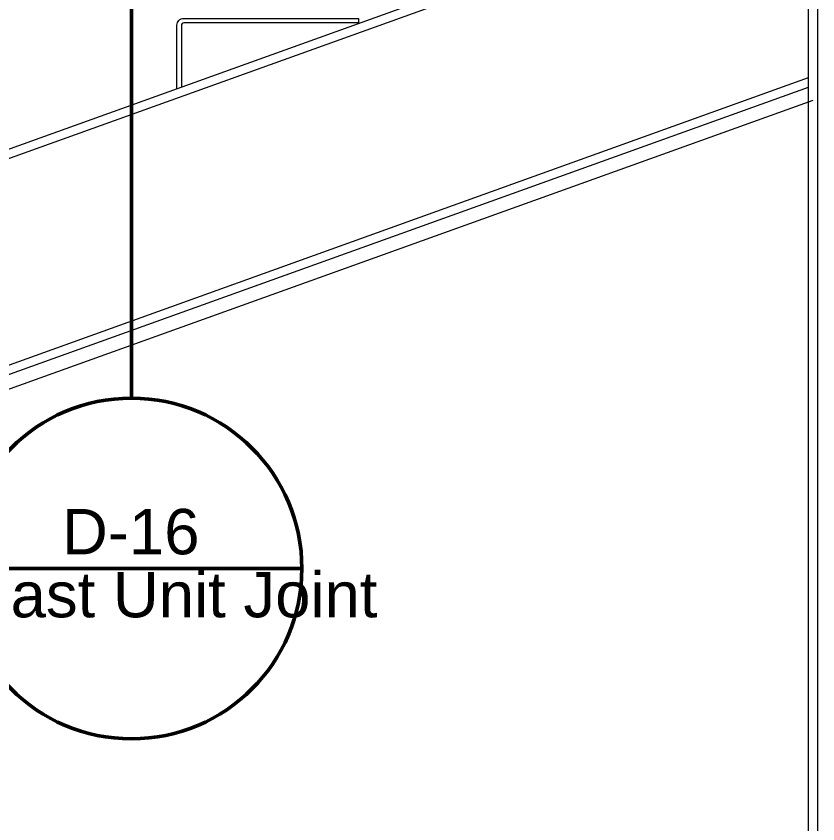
# Model space of a CAD drawing. Header units: millimetres. Extents: x -48147 to 1392261, y -496296 to 18123.
# Drawn here: x 1372223 to 1373988, y -490319 to -488541 of the extents above; entities that cross this region are included whole.
import ezdxf

# ---------------------------------------------------------------- set-up
doc = ezdxf.new("R2010")
doc.units = ezdxf.units.MM
doc.header["$MEASUREMENT"] = 0
for name, color, linetype, lineweight in [('0_Pen_No__85', 8, 'Continuous', 20), ('2D Layer_Pen_No__1', 7, 'Continuous', 13), ('A-15-M_Beam_Pen_No__87', 8, 'Continuous', 20), ('A-95-MC_Marker_Detail.Marker_Pen_No__6', 7, 'Continuous', 35)]:
    doc.layers.add(name, color=color, linetype=linetype, lineweight=lineweight)
doc.layers.add('A-95-MC_Marker_Detail.Marker', color=7, linetype='Continuous')
doc.layers.add('A-95-MC_Marker_Detail.Marker_Pen_No__25', color=7, linetype='Continuous', lineweight=50, true_color=0x2a2a2a)
doc.styles.add('GENERATED_STYLE_1', font='')
doc.styles.get('GENERATED_STYLE_1').set_extended_font_data('Swis721 BT')
doc.dimstyles.new('GENERATED_STYLE__8', dxfattribs={"dimtxt": 0.18, "dimasz": 182.4, "dimexe": 0.18, "dimexo": 0.0625, "dimgap": 0.09, "dimtad": 0, "dimtih": 1, "dimtoh": 1, "dimdec": 4, "dimzin": 0, "dimdsep": 46, "dimcen": 0.09, "dimadec": 0, "dimazin": 0, "dimtfac": 1, "dimtdec": 4, "dimtmove": 0, "dimatfit": 3, "dimldrblk": 'ARROWHEAD_5', "dimfxl": 1, "dimtolj": 1, "dimtzin": 0, "dimarcsym": 0})

# ---------------------------------------------------------------- blocks, each defined once
blk = doc.blocks.new('Detail Drawing_1_1', base_point=(1372474.6, -488144))
at = {"layer": 'A-95-MC_Marker_Detail.Marker_Pen_No__25', "linetype": 'Continuous'}
for p, q in [((1372555.9, -487981.3), (1372393.2, -487981.3)), ((1372311.8, -488062.6), (1372311.8, -488225.3)), ((1372637.3, -488225.3), (1372637.3, -488062.6)), ((1372393.2, -488306.7), (1372555.9, -488306.7)), ((1372477.2, -488913.7), (1372477.2, -488306.7)), ((1372477.2, -488913.7), (1372477.2, -489382.2)), ((1372102.2, -489757.2), (1372852.2, -489757.2))]:
    blk.add_line(p, q, dxfattribs=at)
for centre, radius, start, end in [((1372393.2, -488062.6), 81.4, 90, 180), ((1372555.9, -488062.6), 81.4, 0, 90), ((1372393.2, -488225.3), 81.4, 180, 270), ((1372555.9, -488225.3), 81.4, 270, 0), ((1372477.2, -489757.2), 375, 0, 180), ((1372477.2, -489757.2), 375, 180, 0)]:
    blk.add_arc(centre, radius, start, end, dxfattribs=at)
at = {"layer": 'A-95-MC_Marker_Detail.Marker_Pen_No__6', "char_height": 100, "style": 'GENERATED_STYLE_1'}
for s, insert, attachment_point in [('\\A1;{\\fSwis721 BT|b0|i0|c0|p34;D-16}', (1372324.2, -489727.4), 7), ('\\A1;{\\fSwis721 BT|b0|i0|c0|p34;Precast Unit Joint}', (1371924, -489764.7), 1)]:
    blk.add_mtext(s, dxfattribs=dict(at, insert=insert, attachment_point=attachment_point))
blk = doc.blocks.new('ARROWHEAD_5')
at = {"color": 0, "linetype": 'Continuous', "lineweight": 0}
blk.add_line((0, 0), (-1, 0), dxfattribs=at)
blk.add_solid([(-1, 0.2679), (0, 0), (-1, -0.2679), (-1, 0.2679)], dxfattribs=at)

msp = doc.modelspace()

# ---------------------------------------------------------------- linework, layer by layer
at = {"layer": '2D Layer_Pen_No__1', "linetype": 'Continuous', "flags": 128}
msp.add_lwpolyline([(1372577.1, -488700.4), (1372577.1, -488561, -0.414214), (1372592.1, -488546), (1372977.1, -488546), (1372977.1, -488556), (1372592.1, -488556, 0.414214), (1372587.1, -488561), (1372587.1, -488696.8)], format="xyb", dxfattribs=at)
at = {"layer": 'A-15-M_Beam_Pen_No__87', "linetype": 'Continuous'}
for p, q in [((1373967.2, -491795.5), (1373967.2, -487970.5)), ((1373987.7, -491795.5), (1373987.7, -487970.5)), ((1368277.2, -490246.6), (1373967.2, -488200.8)), ((1368277.2, -490267.4), (1373967.2, -488221.6)), ((1368277.2, -490722.2), (1373967.2, -488676.4)), ((1368277.2, -490743.1), (1373967.2, -488697.3)), ((1368287.5, -490771.7), (1373977.5, -488725.8))]:
    msp.add_line(p, q, dxfattribs=at)

# ---------------------------------------------------------------- block references
at = {"layer": 'A-95-MC_Marker_Detail.Marker', "color": 250, "linetype": 'Continuous', "lineweight": 50, "true_color": 0x2a2a2a}
msp.add_blockref('Detail Drawing_1_1', (1372474.6, -488144), dxfattribs=at)

# ---------------------------------------------------------------- leaders
at = {"layer": '0_Pen_No__85', "linetype": 'Continuous', "annotation_type": 0, "has_hookline": 1, "hookline_direction": 0, "text_width": 1601.2}
msp.add_leader([(1370853.1, -489850.1), (1371518.1, -490885.8), (1371912.4, -490885.8)], dimstyle='GENERATED_STYLE__8', dxfattribs=at)

doc.saveas('drawing.dxf')
